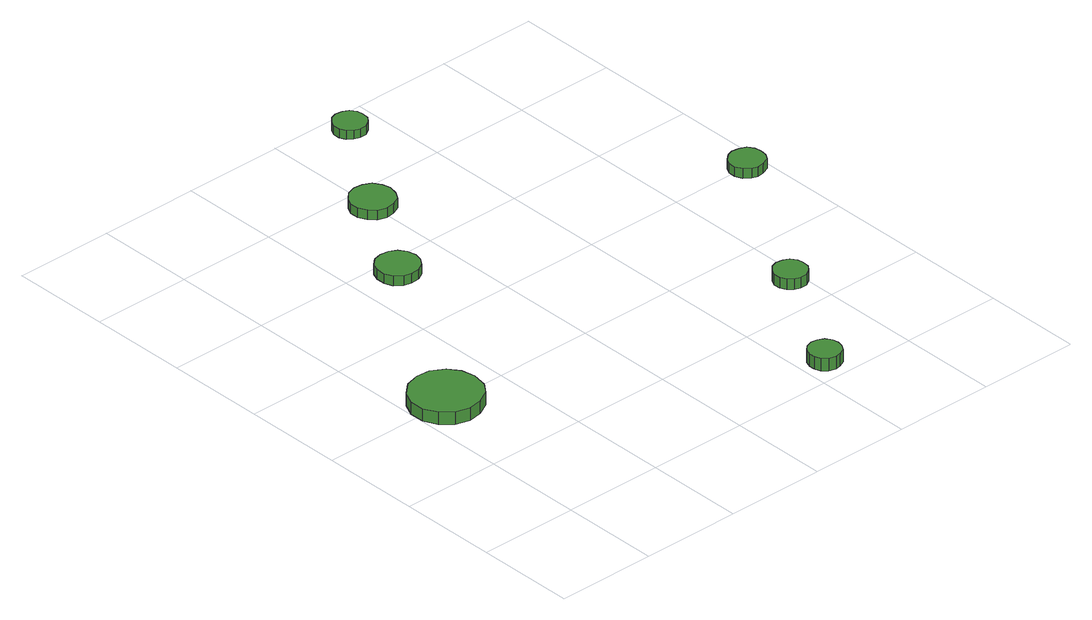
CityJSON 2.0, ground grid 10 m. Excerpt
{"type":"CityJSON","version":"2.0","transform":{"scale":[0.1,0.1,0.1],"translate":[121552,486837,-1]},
"CityObjects":{
"tree1":{"type":"SolitaryVegetationObject","attributes":{"function":"something"},"geometry":[{"type":"MultiSurface","lod":"1","boundaries":[[[0,1,2,3,4,5,6,7,8,9,10,11,12,13,14]],[[15,16,17,18,19,20,21,22,23,24,25,26,27,28,29]],[[0,29,28,1]],[[1,28,27,2]],[[2,27,26,3]],[[3,26,25,4]],[[4,25,24,5]],[[5,24,23,6]],[[6,23,22,7]],[[7,22,21,8]],[[8,21,20,9]],[[9,20,19,10]],[[10,19,18,11]],[[11,18,17,12]],[[12,17,16,13]],[[13,16,15,14]],[[14,15,29,0]]]}]},
"tree2":{"type":"SolitaryVegetationObject","attributes":{"function":"something"},"geometry":[{"type":"MultiSurface","lod":"1","boundaries":[[[30,31,32,33,34,35,36,37,38,39,40,41,42,43,44]],[[45,46,47,48,49,50,51,52,53,54,55,56,57,58,59]],[[30,59,58,31]],[[31,58,57,32]],[[32,57,56,33]],[[33,56,55,34]],[[34,55,54,35]],[[35,54,53,36]],[[36,53,52,37]],[[37,52,51,38]],[[38,51,50,39]],[[39,50,49,40]],[[40,49,48,41]],[[41,48,47,42]],[[42,47,46,43]],[[43,46,45,44]],[[44,45,59,30]]]}]},
"tree3":{"type":"SolitaryVegetationObject","attributes":{"function":"something"},"geometry":[{"type":"MultiSurface","lod":"1","boundaries":[[[60,61,62,63,64,65,66,67,68,69,70,71,72,73,74]],[[75,76,77,78,79,80,81,82,83,84,85,86,87,88,89]],[[60,89,88,61]],[[61,88,87,62]],[[62,87,86,63]],[[63,86,85,64]],[[64,85,84,65]],[[65,84,83,66]],[[66,83,82,67]],[[67,82,81,68]],[[68,81,80,69]],[[69,80,79,70]],[[70,79,78,71]],[[71,78,77,72]],[[72,77,76,73]],[[73,76,75,74]],[[74,75,89,60]]]}]},
"tree4":{"type":"SolitaryVegetationObject","attributes":{"function":"something"},"geometry":[{"type":"MultiSurface","lod":"1","boundaries":[[[90,91,92,93,94,95,96,97,98,99,100,101,102,103,104]],[[105,106,107,108,109,110,111,112,113,114,115,116,117,118,119]],[[90,119,118,91]],[[91,118,117,92]],[[92,117,116,93]],[[93,116,115,94]],[[94,115,114,95]],[[95,114,113,96]],[[96,113,112,97]],[[97,112,111,98]],[[98,111,110,99]],[[99,110,109,100]],[[100,109,108,101]],[[101,108,107,102]],[[102,107,106,103]],[[103,106,105,104]],[[104,105,119,90]]]}]},
"tree5":{"type":"SolitaryVegetationObject","attributes":{"function":"something"},"geometry":[{"type":"MultiSurface","lod":"1","boundaries":[[[120,121,122,123,124,125,126,127,128,129,130,131,132,133,134]],[[135,136,137,138,139,140,141,142,143,144,145,146,147,148,149]],[[120,149,148,121]],[[121,148,147,122]],[[122,147,146,123]],[[123,146,145,124]],[[124,145,144,125]],[[125,144,143,126]],[[126,143,142,127]],[[127,142,141,128]],[[128,141,140,129]],[[129,140,139,130]],[[130,139,138,131]],[[131,138,137,132]],[[132,137,136,133]],[[133,136,135,134]],[[134,135,149,120]]]}]},
"tree6":{"type":"SolitaryVegetationObject","attributes":{"function":"something"},"geometry":[{"type":"MultiSurface","lod":"1","boundaries":[[[150,151,152,153,154,155,156,157,158,159,160,161,162,163,164]],[[165,166,167,168,169,170,171,172,173,174,175,176,177,178,179]],[[150,179,178,151]],[[151,178,177,152]],[[152,177,176,153]],[[153,176,175,154]],[[154,175,174,155]],[[155,174,173,156]],[[156,173,172,157]],[[157,172,171,158]],[[158,171,170,159]],[[159,170,169,160]],[[160,169,168,161]],[[161,168,167,162]],[[162,167,166,163]],[[163,166,165,164]],[[164,165,179,150]]]}]},
"tree7":{"type":"SolitaryVegetationObject","attributes":{"function":"something"},"geometry":[{"type":"MultiSurface","lod":"1","boundaries":[[[180,181,182,183,184,185,186,187,188,189,190,191,192,193,194]],[[195,196,197,198,199,200,201,202,203,204,205,206,207,208,209]],[[180,209,208,181]],[[181,208,207,182]],[[182,207,206,183]],[[183,206,205,184]],[[184,205,204,185]],[[185,204,203,186]],[[186,203,202,187]],[[187,202,201,188]],[[188,201,200,189]],[[189,200,199,190]],[[190,199,198,191]],[[191,198,197,192]],[[192,197,196,193]],[[193,196,195,194]],[[194,195,209,180]]]}]}
},
"vertices":[
[69,199,21],[66,213,21],[58,224,21],[45,232,21],[31,233,21],[17,229,21],[6,219,21],[0,206,21],[0,191,21],[6,178,21],[17,168,21],[31,164,21],[45,166,21],[58,173,21],[66,184,21],[66,184,8],[58,173,8],[45,166,8],[31,164,8],[17,168,8],[6,178,8],[0,191,8],[0,206,8],[6,219,8],[17,229,8],[31,233,8],[45,232,8],[58,224,8],[66,213,8],[69,199,8],
[166,381,17],[164,390,17],[159,397,17],[152,401,17],[143,402,17],[135,400,17],[128,394,17],[125,386,17],[125,377,17],[128,369,17],[135,363,17],[143,361,17],[152,362,17],[159,366,17],[164,373,17],[164,373,7],[159,366,7],[152,362,7],[143,361,7],[135,363,7],[128,369,7],[125,377,7],[125,386,7],[128,394,7],[135,400,7],[143,402,7],[152,401,7],[159,397,7],[164,390,7],[166,381,7],
[337,22,23],[336,28,23],[332,34,23],[326,37,23],[320,38,23],[313,36,23],[308,31,23],[306,25,23],[306,19,23],[308,13,23],[313,8,23],[320,6,23],[326,7,23],[332,10,23],[336,16,23],[336,16,10],[332,10,10],[326,7,10],[320,6,10],[313,8,10],[308,13,10],[306,19,10],[306,25,10],[308,31,10],[313,36,10],[320,38,10],[326,37,10],[332,34,10],[336,28,10],[337,22,10],
[222,475,17],[220,483,17],[215,491,17],[207,495,17],[198,496,17],[189,493,17],[183,487,17],[179,479,17],[179,470,17],[183,462,17],[189,456,17],[198,453,17],[207,454,17],[215,458,17],[220,466,17],[220,466,7],[215,458,7],[207,454,7],[198,453,7],[189,456,7],[183,462,7],[179,470,7],[179,479,7],[183,487,7],[189,493,7],[198,496,7],[207,495,7],[215,491,7],[220,483,7],[222,475,7],
[406,142,18],[405,148,18],[401,154,18],[395,157,18],[388,158,18],[382,156,18],[377,151,18],[374,145,18],[374,138,18],[377,132,18],[382,128,18],[388,126,18],[395,126,18],[401,130,18],[405,135,18],[405,135,7],[401,130,7],[395,126,7],[388,126,7],[382,128,7],[377,132,7],[374,138,7],[374,145,7],[377,151,7],[382,156,7],[388,158,7],[395,157,7],[401,154,7],[405,148,7],[406,142,7],
[285,579,16],[284,585,16],[280,591,16],[274,594,16],[267,595,16],[261,593,16],[256,588,16],[253,582,16],[253,575,16],[256,569,16],[261,565,16],[267,563,16],[274,563,16],[280,567,16],[284,572,16],[284,572,7],[280,567,7],[274,563,7],[267,563,7],[261,565,7],[256,569,7],[253,575,7],[253,582,7],[256,588,7],[261,593,7],[267,595,7],[274,594,7],[280,591,7],[284,585,7],[285,579,7],
[500,299,17],[499,306,17],[495,312,17],[488,315,17],[481,316,17],[475,314,17],[469,309,17],[466,303,17],[466,296,17],[469,289,17],[475,284,17],[481,282,17],[488,283,17],[495,286,17],[499,292,17],[499,292,7],[495,286,7],[488,283,7],[481,282,7],[475,284,7],[469,289,7],[466,296,7],[466,303,7],[469,309,7],[475,314,7],[481,316,7],[488,315,7],[495,312,7],[499,306,7],[500,299,7]
]}
